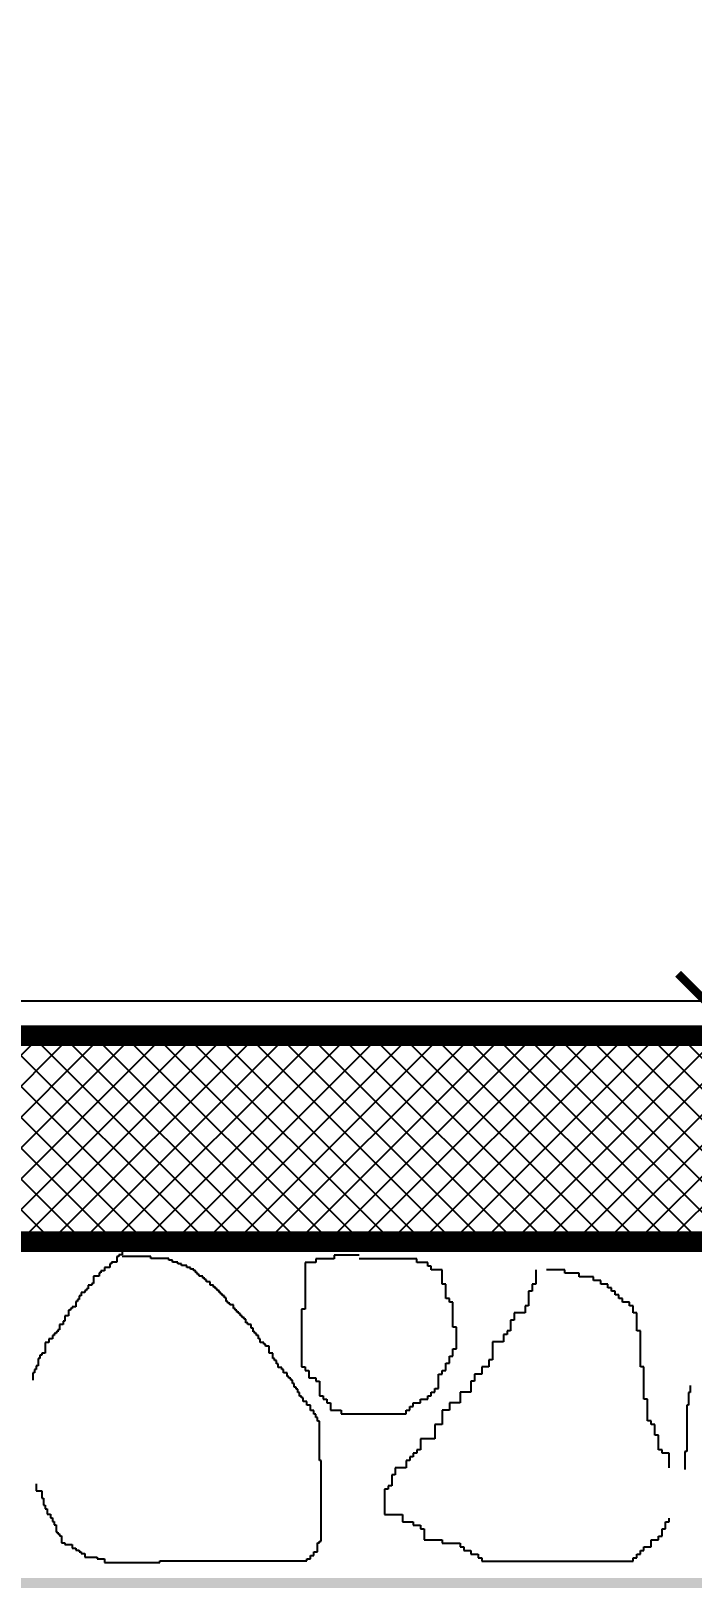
# Model space of a CAD drawing. Extents: x 250879 to 348495, y -51522 to -9360.
# Drawn here: x 291139.8 to 291236, y -50727.1 to -50501.9 of the extents above; entities that cross this region are included whole.
import ezdxf

# ---------------------------------------------------------------- set-up
doc = ezdxf.new("R2010")
doc.units = 0
doc.layers.get('0').update_dxf_attribs({"linetype": 'CONTINUOUS'})
doc.layers.get('DEFPOINTS').update_dxf_attribs({"color": 9, "linetype": 'CONTINUOUS'})
doc.layers.add('AXIS', color=1, linetype='CONTINUOUS')
doc.layers.add('WALL', color=7, linetype='CONTINUOUS')
doc.layers.add('int fram for glaz& landscap obj.', color=252, linetype='CONTINUOUS', lineweight=15)
doc.styles.get("Standard").update_dxf_attribs({"font": 'sanss___.ttf', "height": 15})
doc.dimstyles.new('STANDARD$0', dxfattribs={"dimscale": 0, "dimtxt": 12, "dimasz": 8, "dimexe": 15, "dimexo": 0.0625, "dimgap": 2, "dimtad": 1, "dimdec": 0, "dimzin": 0, "dimdsep": 46, "dimtxsty": 'Standard', "dimblk1": 'ARCHTICK', "dimblk2": 'ARCHTICK', "dimsah": 1, "dimcen": 0.09, "dimdle": 15, "dimclrd": 3, "dimclre": 3, "dimclrt": 3, "dimazin": 0, "dimtfac": 1, "dimtdec": 0, "dimtofl": 0, "dimtmove": 1, "dimatfit": 3, "dimldrblk": 'ARCHTICK', "dimfxl": 1.0455, "dimfxlon": 1, "dimtolj": 1, "dimtzin": 0, "dimarcsym": 0})

# ---------------------------------------------------------------- blocks, each defined once
blk = doc.blocks.new('_ARCHTICK')
at = {"color": 0, "linetype": 'ByBlock', "const_width": 0.15}
blk.add_lwpolyline([(-0.5, -0.5), (0.5, 0.5)], dxfattribs=at)
blk = doc.blocks.new('*D2044')
at = {"layer": 'DEFPOINTS', "color": 0, "linetype": 'Continuous', "transparency": 16777216}
for p in [(291417.79, -49992.17), (291237.99, -50643.17), (291417.79, -50643.17)]:
    blk.add_point(p, dxfattribs=at)
at = {"layer": 'WALL', "color": 3, "linetype": 'Continuous', "lineweight": -2, "transparency": 16777216}
for p, q in [((291237.99, -49977.17), (291237.99, -50658.17)), ((291239.03, -49992.17), (291222.99, -49992.17)), ((291239.03, -50643.17), (291222.99, -50643.17))]:
    blk.add_line(p, q, dxfattribs=at)
at = {"layer": 'WALL', "color": 3, "linetype": 'Continuous', "lineweight": -2, "transparency": 16777216, "xscale": 8, "yscale": 8, "zscale": 8}
for p, rotation in [((291237.99, -49992.17), 90), ((291237.99, -50643.17), 270)]:
    blk.add_blockref('_ARCHTICK', p, dxfattribs=dict(at, rotation=rotation))
at = {"layer": 'WALL', "color": 3, "linetype": 'Continuous', "transparency": 16777216, "insert": (291228.25, -50317.67), "char_height": 15, "attachment_point": 5, "rotation": 90}
blk.add_mtext('\\A1;651', dxfattribs=at)

msp = doc.modelspace()

# ---------------------------------------------------------------- hatches: boundary and pattern name
at = {"layer": 'AXIS'}
h = msp.add_hatch(dxfattribs=at)
h.set_pattern_fill('ANSI37', color=256, style=0)
h.set_pattern_definition([(45, (19207.2062, -24231.1652), (-2.24506403, 2.24506403), []), (135, (19207.2062, -24231.1652), (-2.24506403, -2.24506403), [])])
h.paths.add_polyline_path([(289238.58209, -50648.17295), (289238.58209, -50678.17295), (292232.78876, -50678.17295), (292232.78876, -50648.17295)])
at = {"layer": 'int fram for glaz& landscap obj.'}
h = msp.add_hatch(dxfattribs=at)
h.set_pattern_fill('EARTH', color=256, scale=4, angle=45, style=0)
h.set_pattern_definition([(45, (8319.78, -20351.165), (4e-15, 35.9210245), [25.4, -25.4]), (45, (8313.045, -20344.43), (4e-15, 35.9210245), [25.4, -25.4]), (45, (8306.31, -20337.695), (4e-15, 35.9210245), [25.4, -25.4]), (135, (8306.31, -20333.205), (-35.9210245, 4e-15), [25.4, -25.4]), (135, (8313.045, -20326.47), (-35.9210245, 4e-15), [25.4, -25.4]), (135, (8319.78, -20319.734), (-35.9210245, 4e-15), [25.4, -25.4])])
h.paths.add_polyline_path([(292655.24487, -50112.17295), (292482.95335, -50112.17295), (292482.95335, -50328.17295), (292603.88649, -50328.17295)])
h.paths.add_polyline_path([(292603.88649, -50328.17295), (292482.95335, -50328.17295), (292482.95335, -50648.17295), (292527.8, -50648.17295)])
h.paths.add_polyline_path([(292527.8, -50648.17295), (292482.95335, -50648.17295), (292482.95335, -50727.14584), (292437.50717, -50727.14584), (291817.78876, -50727.14584), (291817.78876, -50776.59637), (292497.26473, -50776.59637)])
h.paths.add_polyline_path([(291817.78876, -50727.14584), (291795.06567, -50727.14584), (291417.78876, -50727.14584), (291417.78876, -50776.59637), (291606.72451, -50776.59637), (291817.78876, -50776.59637)])
h.paths.add_polyline_path([(291417.78876, -50727.14584), (291017.78876, -50727.14584), (291017.78876, -50776.59637), (291417.78876, -50776.59637)])
h.paths.add_polyline_path([(291017.78876, -50727.14584), (290995.06567, -50727.14584), (290617.78876, -50727.14584), (290617.78876, -50776.59637), (290741.25098, -50776.59637), (291017.78876, -50776.59637)])

# ---------------------------------------------------------------- linework, layer by layer
at = {"layer": 'WALL', "linetype": 'Continuous'}
for p, q in [((292217.78876, -50643.17295), (289092.2533, -50643.17295)), ((292217.78876, -50648.17295), (289092.2533, -50648.17295)), ((291152.59055, -50680.35397), (291152.32955, -50680.35397)), ((291152.32955, -50680.35397), (291152.32955, -50681.13538)), ((291153.1116, -50680.0935), (291152.59055, -50680.0935)), ((291152.59055, -50680.0935), (291152.59055, -50680.35397)), ((291153.89365, -50679.57256), (291153.1116, -50679.57256)), ((291153.1116, -50679.57256), (291153.1116, -50680.0935)), ((291157.28285, -50680.35397), (291153.1116, -50680.35397)), ((291154.41565, -50679.3121), (291153.89365, -50679.3121)), ((291153.89365, -50679.3121), (291153.89365, -50679.57256)), ((291157.28285, -50680.61444), (291157.28285, -50680.35397)), ((291159.89, -50680.61444), (291157.28285, -50680.61444)), ((291159.89, -50680.87491), (291159.89, -50680.61444)), ((291183.92338, -50680.68283), (291181.30087, -50680.68283)), ((291181.30087, -50680.68283), (291181.30087, -50681.20717)), ((291187.59565, -50680.15899), (291183.92338, -50680.15899)), ((291183.92338, -50680.15899), (291183.92338, -50680.68283)), ((291195.989, -50680.68283), (291187.59565, -50680.68283)), ((291195.989, -50681.20717), (291195.989, -50680.68283)), ((291149.9834, -50682.69771), (291149.7224, -50682.69771)), ((291149.7224, -50682.69771), (291149.7224, -50683.21865)), ((291150.50445, -50682.43724), (291149.9834, -50682.43724)), ((291149.9834, -50682.43724), (291149.9834, -50682.69771)), ((291151.2865, -50681.91631), (291150.50445, -50681.91631)), ((291150.50445, -50681.91631), (291150.50445, -50682.43724)), ((291151.5475, -50681.39537), (291151.2865, -50681.39537)), ((291151.2865, -50681.39537), (291151.2865, -50681.91631)), ((291152.32955, -50681.13538), (291151.5475, -50681.13538)), ((291151.5475, -50681.13538), (291151.5475, -50681.39537)), ((291160.412, -50680.87491), (291159.89, -50680.87491)), ((291160.412, -50681.13538), (291160.412, -50680.87491)), ((291161.19405, -50681.13538), (291160.412, -50681.13538)), ((291161.19405, -50681.39537), (291161.19405, -50681.13538)), ((291161.7151, -50681.39537), (291161.19405, -50681.39537)), ((291161.7151, -50681.65584), (291161.7151, -50681.39537)), ((291162.49715, -50681.65584), (291161.7151, -50681.65584)), ((291162.49715, -50681.91631), (291162.49715, -50681.65584)), ((291163.01915, -50681.91631), (291162.49715, -50681.91631)), ((291163.01915, -50682.17677), (291163.01915, -50681.91631)), ((291163.5402, -50682.17677), (291163.01915, -50682.17677)), ((291163.5402, -50682.43724), (291163.5402, -50682.17677)), ((291163.8012, -50682.43724), (291163.5402, -50682.43724)), ((291163.8012, -50682.69771), (291163.8012, -50682.43724)), ((291164.06221, -50682.69771), (291163.8012, -50682.69771)), ((291164.06221, -50682.95818), (291164.06221, -50682.69771)), ((291164.32225, -50682.95818), (291164.06221, -50682.95818)), ((291164.32225, -50683.21865), (291164.32225, -50682.95818)), ((291181.30087, -50681.20717), (291179.72622, -50681.20717)), ((291179.72622, -50681.20717), (291179.72622, -50688.01963)), ((291197.5627, -50681.20717), (291195.989, -50681.20717)), ((291197.5627, -50681.73102), (291197.5627, -50681.20717)), ((291198.08758, -50681.73102), (291197.5627, -50681.73102)), ((291198.08758, -50682.25487), (291198.08758, -50681.73102)), ((291199.66128, -50682.25487), (291198.08758, -50682.25487)), ((291199.66128, -50684.35123), (291199.66128, -50682.25487)), ((291213.3006, -50682.25487), (291213.3006, -50684.35123)), ((291217.49776, -50682.25487), (291214.87429, -50682.25487)), ((291217.49776, -50682.7792), (291217.49776, -50682.25487)), ((291219.59634, -50682.7792), (291217.49776, -50682.7792)), ((291219.59634, -50683.30305), (291219.59634, -50682.7792)), ((291148.1583, -50685.04145), (291147.8973, -50685.04145)), ((291147.8973, -50685.04145), (291147.8973, -50685.30192)), ((291148.68031, -50684.521), (291148.1583, -50684.521)), ((291148.1583, -50684.521), (291148.1583, -50685.04145)), ((291148.94035, -50684.26053), (291148.68031, -50684.26053)), ((291148.68031, -50684.26053), (291148.68031, -50684.521)), ((291149.7224, -50683.21865), (291148.94035, -50683.21865)), ((291148.94035, -50683.21865), (291148.94035, -50684.26053)), ((291164.84426, -50683.21865), (291164.32225, -50683.21865)), ((291164.84426, -50683.47912), (291164.84426, -50683.21865)), ((291165.1043, -50683.47912), (291164.84426, -50683.47912)), ((291165.1043, -50683.73959), (291165.1043, -50683.47912)), ((291165.3653, -50683.73959), (291165.1043, -50683.73959)), ((291165.3653, -50684.00006), (291165.3653, -50683.73959)), ((291165.88635, -50684.00006), (291165.3653, -50684.00006)), ((291165.88635, -50684.521), (291165.88635, -50684.00006)), ((291166.40835, -50684.521), (291165.88635, -50684.521)), ((291166.40835, -50684.78098), (291166.40835, -50684.521)), ((291166.66936, -50684.78098), (291166.40835, -50684.78098)), ((291166.66936, -50685.04145), (291166.66936, -50684.78098)), ((291166.9294, -50685.04145), (291166.66936, -50685.04145)), ((291166.9294, -50685.30192), (291166.9294, -50685.04145)), ((291200.18616, -50684.35123), (291199.66128, -50684.35123)), ((291200.18616, -50686.4476), (291200.18616, -50684.35123)), ((291213.3006, -50684.35123), (291212.77667, -50684.35123)), ((291212.77667, -50684.35123), (291212.77667, -50685.39942)), ((291221.69491, -50683.30305), (291219.59634, -50683.30305)), ((291221.69491, -50683.82738), (291221.69491, -50683.30305)), ((291222.74372, -50683.82738), (291221.69491, -50683.82738)), ((291222.74372, -50684.35123), (291222.74372, -50683.82738)), ((291223.79253, -50684.35123), (291222.74372, -50684.35123)), ((291223.79253, -50684.87508), (291223.79253, -50684.35123)), ((291224.31742, -50684.87508), (291223.79253, -50684.87508)), ((291224.31742, -50685.39942), (291224.31742, -50684.87508)), ((291146.5942, -50686.86474), (291146.3332, -50686.86474)), ((291146.3332, -50686.86474), (291146.3332, -50687.64615)), ((291146.85521, -50686.60427), (291146.5942, -50686.60427)), ((291146.5942, -50686.60427), (291146.5942, -50686.86474)), ((291147.11525, -50686.08333), (291146.85521, -50686.08333)), ((291146.85521, -50686.08333), (291146.85521, -50686.60427)), ((291147.63725, -50685.56239), (291147.11525, -50685.56239)), ((291147.11525, -50685.56239), (291147.11525, -50686.08333)), ((291147.8973, -50685.30192), (291147.63725, -50685.30192)), ((291147.63725, -50685.30192), (291147.63725, -50685.56239)), ((291167.1904, -50685.30192), (291166.9294, -50685.30192)), ((291167.1904, -50685.56239), (291167.1904, -50685.30192)), ((291167.45141, -50685.56239), (291167.1904, -50685.56239)), ((291167.45141, -50685.82286), (291167.45141, -50685.56239)), ((291167.71145, -50685.82286), (291167.45141, -50685.82286)), ((291167.71145, -50686.08333), (291167.71145, -50685.82286)), ((291167.97245, -50686.08333), (291167.71145, -50686.08333)), ((291167.97245, -50686.3438), (291167.97245, -50686.08333)), ((291168.23346, -50686.3438), (291167.97245, -50686.3438)), ((291168.23346, -50686.86474), (291168.23346, -50686.3438)), ((291168.4935, -50686.86474), (291168.23346, -50686.86474)), ((291168.4935, -50687.12521), (291168.4935, -50686.86474)), ((291168.7545, -50687.12521), (291168.4935, -50687.12521)), ((291168.7545, -50687.38568), (291168.7545, -50687.12521)), ((291169.27555, -50687.38568), (291168.7545, -50687.38568)), ((291169.27555, -50687.90662), (291169.27555, -50687.38568)), ((291200.71105, -50686.4476), (291200.18616, -50686.4476)), ((291200.71105, -50686.97145), (291200.71105, -50686.4476)), ((291201.23497, -50686.97145), (291200.71105, -50686.97145)), ((291201.23497, -50690.63985), (291201.23497, -50686.97145)), ((291212.25179, -50687.4953), (291211.72691, -50687.4953)), ((291211.72691, -50687.4953), (291211.72691, -50688.54348)), ((291212.77667, -50685.39942), (291212.25179, -50685.39942)), ((291212.25179, -50685.39942), (291212.25179, -50687.4953)), ((291224.8423, -50685.39942), (291224.31742, -50685.39942)), ((291224.8423, -50685.92327), (291224.8423, -50685.39942)), ((291225.36623, -50685.92327), (291224.8423, -50685.92327)), ((291225.36623, -50686.4476), (291225.36623, -50685.92327)), ((291225.89111, -50686.4476), (291225.36623, -50686.4476)), ((291225.89111, -50686.97145), (291225.89111, -50686.4476)), ((291226.94088, -50686.97145), (291225.89111, -50686.97145)), ((291226.94088, -50687.4953), (291226.94088, -50686.97145)), ((291227.46481, -50687.4953), (291226.94088, -50687.4953)), ((291227.46481, -50688.54348), (291227.46481, -50687.4953)), ((291144.7691, -50689.72942), (291144.5081, -50689.72942)), ((291144.5081, -50689.72942), (291144.5081, -50690.25036)), ((291145.29015, -50688.94801), (291144.7691, -50688.94801)), ((291144.7691, -50688.94801), (291144.7691, -50689.72942)), ((291145.55115, -50688.1666), (291145.29015, -50688.1666)), ((291145.29015, -50688.1666), (291145.29015, -50688.94801)), ((291145.81215, -50687.90662), (291145.55115, -50687.90662)), ((291145.55115, -50687.90662), (291145.55115, -50688.1666)), ((291146.3332, -50687.64615), (291145.81215, -50687.64615)), ((291145.81215, -50687.64615), (291145.81215, -50687.90662)), ((291169.53655, -50687.90662), (291169.27555, -50687.90662)), ((291169.53655, -50688.1666), (291169.53655, -50687.90662)), ((291169.79755, -50688.1666), (291169.53655, -50688.1666)), ((291169.79755, -50688.42707), (291169.79755, -50688.1666)), ((291170.05856, -50688.42707), (291169.79755, -50688.42707)), ((291170.05856, -50688.68754), (291170.05856, -50688.42707)), ((291170.3186, -50688.68754), (291170.05856, -50688.68754)), ((291170.3186, -50688.94801), (291170.3186, -50688.68754)), ((291170.5796, -50688.94801), (291170.3186, -50688.94801)), ((291170.5796, -50689.20848), (291170.5796, -50688.94801)), ((291170.84061, -50689.20848), (291170.5796, -50689.20848)), ((291170.84061, -50689.46895), (291170.84061, -50689.20848)), ((291171.10065, -50689.46895), (291170.84061, -50689.46895)), ((291171.10065, -50689.98989), (291171.10065, -50689.46895)), ((291179.72622, -50688.01963), (291179.2023, -50688.01963)), ((291179.2023, -50688.01963), (291179.2023, -50696.40413)), ((291210.15321, -50689.59167), (291209.62833, -50689.59167)), ((291209.62833, -50689.59167), (291209.62833, -50691.1637)), ((291211.72691, -50688.54348), (291210.15321, -50688.54348)), ((291210.15321, -50688.54348), (291210.15321, -50689.59167)), ((291227.98969, -50688.54348), (291227.46481, -50688.54348)), ((291227.98969, -50691.1637), (291227.98969, -50688.54348)), ((291143.205, -50691.81269), (291142.944, -50691.81269)), ((291142.944, -50691.81269), (291142.944, -50692.33363)), ((291143.46601, -50691.55222), (291143.205, -50691.55222)), ((291143.205, -50691.55222), (291143.205, -50691.81269)), ((291143.72605, -50691.29224), (291143.46601, -50691.29224)), ((291143.46601, -50691.29224), (291143.46601, -50691.55222)), ((291143.98705, -50691.03177), (291143.72605, -50691.03177)), ((291143.72605, -50691.03177), (291143.72605, -50691.29224)), ((291144.5081, -50690.25036), (291143.98705, -50690.25036)), ((291143.98705, -50690.25036), (291143.98705, -50691.03177)), ((291171.36165, -50689.98989), (291171.10065, -50689.98989)), ((291171.36165, -50690.25036), (291171.36165, -50689.98989)), ((291171.8827, -50690.25036), (291171.36165, -50690.25036)), ((291171.8827, -50690.7713), (291171.8827, -50690.25036)), ((291172.1437, -50690.7713), (291171.8827, -50690.7713)), ((291172.1437, -50691.29224), (291172.1437, -50690.7713)), ((291172.4047, -50691.29224), (291172.1437, -50691.29224)), ((291172.4047, -50691.55222), (291172.4047, -50691.29224)), ((291172.66571, -50691.55222), (291172.4047, -50691.55222)), ((291172.66571, -50691.81269), (291172.66571, -50691.55222)), ((291172.92575, -50691.81269), (291172.66571, -50691.81269)), ((291172.92575, -50692.33363), (291172.92575, -50691.81269)), ((291201.75986, -50690.63985), (291201.23497, -50690.63985)), ((291201.75986, -50693.78392), (291201.75986, -50690.63985)), ((291209.1044, -50691.68755), (291208.57952, -50691.68755)), ((291208.57952, -50691.68755), (291208.57952, -50692.73573)), ((291209.62833, -50691.1637), (291209.1044, -50691.1637)), ((291209.1044, -50691.1637), (291209.1044, -50691.68755)), ((291228.51457, -50691.1637), (291227.98969, -50691.1637)), ((291228.51457, -50696.40413), (291228.51457, -50691.1637)), ((291142.42295, -50692.85457), (291141.90095, -50692.85457)), ((291141.90095, -50692.85457), (291141.90095, -50694.41738)), ((291142.944, -50692.33363), (291142.42295, -50692.33363)), ((291142.42295, -50692.33363), (291142.42295, -50692.85457)), ((291173.18675, -50692.33363), (291172.92575, -50692.33363)), ((291173.18675, -50692.85457), (291173.18675, -50692.33363)), ((291173.7078, -50692.85457), (291173.18675, -50692.85457)), ((291173.7078, -50693.11504), (291173.7078, -50692.85457)), ((291173.9688, -50693.11504), (291173.7078, -50693.11504)), ((291173.9688, -50693.37551), (291173.9688, -50693.11504)), ((291174.48985, -50693.37551), (291173.9688, -50693.37551)), ((291174.48985, -50694.41738), (291174.48985, -50693.37551)), ((291201.23497, -50694.8321), (291201.23497, -50693.78392)), ((291201.23497, -50693.78392), (291201.75986, -50693.78392)), ((291208.57952, -50692.73573), (291207.00582, -50692.73573)), ((291207.00582, -50692.73573), (291207.00582, -50695.35595)), ((291140.85886, -50696.24019), (291140.59785, -50696.24019)), ((291140.59785, -50696.24019), (291140.59785, -50696.76113)), ((291141.1189, -50695.19831), (291140.85886, -50695.19831)), ((291140.85886, -50695.19831), (291140.85886, -50696.24019)), ((291141.3799, -50694.67785), (291141.1189, -50694.67785)), ((291141.1189, -50694.67785), (291141.1189, -50695.19831)), ((291141.90095, -50694.41738), (291141.3799, -50694.41738)), ((291141.3799, -50694.41738), (291141.3799, -50694.67785)), ((291175.01185, -50694.41738), (291174.48985, -50694.41738)), ((291175.01185, -50695.19831), (291175.01185, -50694.41738)), ((291175.2719, -50695.19831), (291175.01185, -50695.19831)), ((291175.2719, -50695.45878), (291175.2719, -50695.19831)), ((291175.5329, -50695.45878), (291175.2719, -50695.45878)), ((291175.5329, -50695.97972), (291175.5329, -50695.45878)), ((291175.7939, -50695.97972), (291175.5329, -50695.97972)), ((291175.7939, -50696.50066), (291175.7939, -50695.97972)), ((291176.31495, -50696.50066), (291175.7939, -50696.50066)), ((291176.31495, -50696.76113), (291176.31495, -50696.50066)), ((291179.2023, -50696.40413), (291179.72622, -50696.40413)), ((291179.72622, -50696.40413), (291179.72622, -50696.92798)), ((291200.18616, -50696.92798), (291200.18616, -50695.8798)), ((291200.18616, -50695.8798), (291200.71105, -50695.8798)), ((291200.71105, -50695.8798), (291200.71105, -50694.8321)), ((291200.71105, -50694.8321), (291201.23497, -50694.8321)), ((291206.48094, -50696.40413), (291205.43213, -50696.40413)), ((291205.43213, -50696.40413), (291205.43213, -50697.45231)), ((291207.00582, -50695.35595), (291206.48094, -50695.35595)), ((291206.48094, -50695.35595), (291206.48094, -50696.40413)), ((291229.0385, -50696.40413), (291228.51457, -50696.40413)), ((291229.0385, -50701.12023), (291229.0385, -50696.40413)), ((291140.33685, -50697.28206), (291140.07681, -50697.28206)), ((291140.07681, -50697.28206), (291140.07681, -50698.32346)), ((291140.59785, -50696.76113), (291140.33685, -50696.76113)), ((291140.33685, -50696.76113), (291140.33685, -50697.28206)), ((291176.57595, -50696.76113), (291176.31495, -50696.76113)), ((291176.57595, -50697.28206), (291176.57595, -50696.76113)), ((291177.097, -50697.28206), (291176.57595, -50697.28206)), ((291177.097, -50697.803), (291177.097, -50697.28206)), ((291177.358, -50697.803), (291177.097, -50697.803)), ((291177.358, -50698.06299), (291177.358, -50697.803)), ((291177.61901, -50698.06299), (291177.358, -50698.06299)), ((291177.61901, -50698.32346), (291177.61901, -50698.06299)), ((291177.87905, -50698.32346), (291177.61901, -50698.32346)), ((291177.87905, -50698.8444), (291177.87905, -50698.32346)), ((291179.72622, -50696.92798), (291180.2511, -50696.92798)), ((291180.2511, -50696.92798), (291180.2511, -50697.97616)), ((291180.2511, -50697.97616), (291181.30087, -50697.97616)), ((291181.30087, -50697.97616), (291181.30087, -50698.50001)), ((291181.30087, -50698.50001), (291181.8248, -50698.50001)), ((291181.8248, -50698.50001), (291181.8248, -50700.59638)), ((291199.13639, -50699.5482), (291199.13639, -50697.45231)), ((291199.13639, -50697.45231), (291199.66128, -50697.45231)), ((291199.66128, -50697.45231), (291199.66128, -50696.92798)), ((291199.66128, -50696.92798), (291200.18616, -50696.92798)), ((291204.38236, -50698.50001), (291203.85843, -50698.50001)), ((291203.85843, -50698.50001), (291203.85843, -50700.07253)), ((291205.43213, -50697.45231), (291204.38236, -50697.45231)), ((291204.38236, -50697.45231), (291204.38236, -50698.50001)), ((291178.14005, -50698.8444), (291177.87905, -50698.8444)), ((291178.14005, -50699.36533), (291178.14005, -50698.8444)), ((291178.40105, -50699.36533), (291178.14005, -50699.36533)), ((291178.40105, -50699.6258), (291178.40105, -50699.36533)), ((291178.66206, -50699.6258), (291178.40105, -50699.6258)), ((291178.66206, -50700.14674), (291178.66206, -50699.6258)), ((291178.9221, -50700.14674), (291178.66206, -50700.14674)), ((291178.9221, -50700.66768), (291178.9221, -50700.14674)), ((291179.1831, -50700.66768), (291178.9221, -50700.66768)), ((291179.1831, -50700.92815), (291179.1831, -50700.66768)), ((291179.44411, -50700.92815), (291179.1831, -50700.92815)), ((291179.44411, -50701.44861), (291179.44411, -50700.92815)), ((291181.8248, -50700.59638), (291182.34968, -50700.59638)), ((291182.34968, -50700.59638), (291182.34968, -50701.12023)), ((291197.5627, -50701.12023), (291197.5627, -50700.59638)), ((291197.5627, -50700.59638), (291198.08758, -50700.59638)), ((291198.08758, -50700.59638), (291198.08758, -50700.07253)), ((291198.08758, -50700.07253), (291198.61247, -50700.07253)), ((291198.61247, -50700.07253), (291198.61247, -50699.5482)), ((291198.61247, -50699.5482), (291199.13639, -50699.5482)), ((291203.85843, -50700.07253), (291202.28474, -50700.07253)), ((291202.28474, -50700.07253), (291202.28474, -50701.64456)), ((291235.77422, -50700.14674), (291235.51418, -50700.14674)), ((291235.51418, -50700.14674), (291235.51418, -50701.96954)), ((291235.77422, -50699.10487), (291235.77422, -50700.14674)), ((291179.96515, -50701.44861), (291179.44411, -50701.44861)), ((291179.96515, -50701.96954), (291179.96515, -50701.44861)), ((291180.4862, -50701.96954), (291179.96515, -50701.96954)), ((291180.4862, -50702.75095), (291180.4862, -50701.96954)), ((291181.0082, -50702.75095), (291180.4862, -50702.75095)), ((291181.0082, -50703.27189), (291181.0082, -50702.75095)), ((291181.26825, -50703.27189), (291181.0082, -50703.27189)), ((291181.26825, -50703.79283), (291181.26825, -50703.27189)), ((291182.34968, -50701.12023), (291182.87457, -50701.12023)), ((291182.87457, -50701.12023), (291182.87457, -50701.64456)), ((291182.87457, -50701.64456), (291183.39849, -50701.64456)), ((291183.39849, -50701.64456), (291183.39849, -50702.69226)), ((291183.39849, -50702.69226), (291184.97315, -50702.69226)), ((291184.97315, -50702.69226), (291184.97315, -50703.2166)), ((291184.97315, -50703.2166), (291194.41531, -50703.2166)), ((291194.41531, -50703.2166), (291194.41531, -50702.69226)), ((291194.41531, -50702.69226), (291194.9402, -50702.69226)), ((291194.9402, -50702.69226), (291194.9402, -50702.16841)), ((291194.9402, -50702.16841), (291195.46508, -50702.16841)), ((291195.46508, -50702.16841), (291195.46508, -50701.64456)), ((291195.46508, -50701.64456), (291196.51389, -50701.64456)), ((291196.51389, -50701.64456), (291196.51389, -50701.12023)), ((291196.51389, -50701.12023), (291197.5627, -50701.12023)), ((291200.71105, -50702.69226), (291199.66128, -50702.69226)), ((291199.66128, -50702.69226), (291199.66128, -50704.78863)), ((291202.28474, -50701.64456), (291200.71105, -50701.64456)), ((291200.71105, -50701.64456), (291200.71105, -50702.69226)), ((291229.56338, -50701.12023), (291229.0385, -50701.12023)), ((291229.56338, -50704.26478), (291229.56338, -50701.12023)), ((291235.51418, -50701.96954), (291235.25317, -50701.96954)), ((291235.25317, -50701.96954), (291235.25317, -50708.74078)), ((291181.52925, -50703.79283), (291181.26825, -50703.79283)), ((291181.52925, -50704.31377), (291181.52925, -50703.79283)), ((291181.79025, -50704.31377), (291181.52925, -50704.31377)), ((291181.79025, -50710.04313), (291181.79025, -50704.31377)), ((291199.66128, -50704.78863), (291198.61247, -50704.78863)), ((291198.61247, -50704.78863), (291198.61247, -50706.885)), ((291230.08827, -50704.26478), (291229.56338, -50704.26478)), ((291230.08827, -50704.78863), (291230.08827, -50704.26478)), ((291230.61219, -50704.78863), (291230.08827, -50704.78863)), ((291230.61219, -50706.36066), (291230.61219, -50704.78863)), ((291198.61247, -50706.885), (291196.51389, -50706.885)), ((291196.51389, -50706.885), (291196.51389, -50708.45703)), ((291231.13708, -50706.36066), (291230.61219, -50706.36066)), ((291231.13708, -50708.45703), (291231.13708, -50706.36066)), ((291182.05126, -50710.04313), (291181.79025, -50710.04313)), ((291182.05126, -50721.76231), (291182.05126, -50710.04313)), ((291194.9402, -50710.02906), (291194.41531, -50710.02906)), ((291194.41531, -50710.02906), (291194.41531, -50711.07725)), ((291195.46508, -50709.50473), (291194.9402, -50709.50473)), ((291194.9402, -50709.50473), (291194.9402, -50710.02906)), ((291195.989, -50708.98088), (291195.46508, -50708.98088)), ((291195.46508, -50708.98088), (291195.46508, -50709.50473)), ((291196.51389, -50708.45703), (291195.989, -50708.45703)), ((291195.989, -50708.45703), (291195.989, -50708.98088)), ((291231.66196, -50708.45703), (291231.13708, -50708.45703)), ((291231.66196, -50708.98088), (291231.66196, -50708.45703)), ((291232.71077, -50708.98088), (291231.66196, -50708.98088)), ((291232.71077, -50711.07725), (291232.71077, -50708.98088)), ((291235.25317, -50708.74078), (291234.99217, -50708.74078)), ((291234.99217, -50708.74078), (291234.99217, -50711.34548)), ((291192.84162, -50712.12494), (291192.31673, -50712.12494)), ((291192.31673, -50712.12494), (291192.31673, -50713.69746)), ((291194.41531, -50711.07725), (291192.84162, -50711.07725)), ((291192.84162, -50711.07725), (291192.84162, -50712.12494)), ((291140.59785, -50713.42875), (291140.59785, -50714.47062)), ((291140.59785, -50714.47062), (291141.3799, -50714.47062)), ((291141.3799, -50714.47062), (291141.3799, -50715.51202)), ((291191.79281, -50714.22131), (291191.26792, -50714.22131)), ((291191.26792, -50714.22131), (291191.26792, -50717.88971)), ((291192.31673, -50713.69746), (291191.79281, -50713.69746)), ((291191.79281, -50713.69746), (291191.79281, -50714.22131)), ((291141.3799, -50715.51202), (291141.6409, -50715.51202)), ((291141.6409, -50715.51202), (291141.6409, -50716.55389)), ((291141.6409, -50716.55389), (291141.90095, -50716.55389)), ((291141.90095, -50716.55389), (291141.90095, -50717.07483)), ((291141.90095, -50717.07483), (291142.16195, -50717.07483)), ((291142.16195, -50717.07483), (291142.16195, -50717.85624)), ((291142.16195, -50717.85624), (291142.68396, -50717.85624)), ((291142.68396, -50717.85624), (291142.68396, -50718.3767)), ((291142.68396, -50718.3767), (291142.944, -50718.3767)), ((291142.944, -50718.3767), (291142.944, -50718.89764)), ((291142.944, -50718.89764), (291143.205, -50718.89764)), ((291143.205, -50718.89764), (291143.205, -50719.41857)), ((291191.26792, -50717.88971), (291193.89043, -50717.88971)), ((291193.89043, -50717.88971), (291193.89043, -50718.93741)), ((291193.89043, -50718.93741), (291195.46508, -50718.93741)), ((291195.46508, -50718.93741), (291195.46508, -50719.46174)), ((291232.18685, -50719.98559), (291232.18685, -50718.93741)), ((291232.18685, -50718.93741), (291232.71077, -50718.93741)), ((291232.71077, -50718.93741), (291232.71077, -50718.41356)), ((291143.205, -50719.41857), (291143.46601, -50719.41857)), ((291143.46601, -50719.41857), (291143.46601, -50720.46045)), ((291143.46601, -50720.46045), (291143.72605, -50720.46045)), ((291143.72605, -50720.46045), (291143.72605, -50720.72092)), ((291143.72605, -50720.72092), (291143.98705, -50720.72092)), ((291143.98705, -50720.72092), (291143.98705, -50720.98139)), ((291143.98705, -50720.98139), (291144.24805, -50720.98139)), ((291144.24805, -50720.98139), (291144.24805, -50722.02278)), ((291195.46508, -50719.46174), (291196.51389, -50719.46174)), ((291196.51389, -50719.46174), (291196.51389, -50719.98559)), ((291196.51389, -50719.98559), (291197.03877, -50719.98559)), ((291197.03877, -50719.98559), (291197.03877, -50721.55763)), ((291231.13708, -50721.55763), (291231.13708, -50721.03378)), ((291231.13708, -50721.03378), (291231.66196, -50721.03378)), ((291231.66196, -50721.03378), (291231.66196, -50719.98559)), ((291231.66196, -50719.98559), (291232.18685, -50719.98559)), ((291144.24805, -50722.02278), (291144.7691, -50722.02278)), ((291144.7691, -50722.02278), (291144.7691, -50722.28325)), ((291144.7691, -50722.28325), (291145.81215, -50722.28325)), ((291145.81215, -50722.28325), (291145.81215, -50722.80419)), ((291145.81215, -50722.80419), (291146.3332, -50722.80419)), ((291146.3332, -50722.80419), (291146.3332, -50723.06466)), ((291146.3332, -50723.06466), (291146.85521, -50723.06466)), ((291146.85521, -50723.06466), (291146.85521, -50723.32513)), ((291146.85521, -50723.32513), (291147.11525, -50723.32513)), ((291147.11525, -50723.32513), (291147.11525, -50723.5856)), ((291181.0082, -50723.84607), (291181.0082, -50723.32513)), ((291181.0082, -50723.32513), (291181.52925, -50723.32513)), ((291181.52925, -50723.32513), (291181.52925, -50722.02278)), ((291181.52925, -50722.02278), (291181.79025, -50722.02278)), ((291181.79025, -50722.02278), (291181.79025, -50721.76231)), ((291181.79025, -50721.76231), (291182.05126, -50721.76231)), ((291197.03877, -50721.55763), (291199.66128, -50721.55763)), ((291199.66128, -50721.55763), (291199.66128, -50722.08196)), ((291199.66128, -50722.08196), (291202.28474, -50722.08196)), ((291202.28474, -50722.08196), (291202.28474, -50722.60581)), ((291202.28474, -50722.60581), (291202.80867, -50722.60581)), ((291202.80867, -50722.60581), (291202.80867, -50723.12966)), ((291202.80867, -50723.12966), (291203.85843, -50723.12966)), ((291203.85843, -50723.12966), (291203.85843, -50723.65399)), ((291228.51457, -50723.65399), (291228.51457, -50723.12966)), ((291228.51457, -50723.12966), (291229.0385, -50723.12966)), ((291229.0385, -50723.12966), (291229.0385, -50722.60581)), ((291229.0385, -50722.60581), (291230.08827, -50722.60581)), ((291230.08827, -50722.60581), (291230.08827, -50721.55763)), ((291230.08827, -50721.55763), (291231.13708, -50721.55763)), ((291147.11525, -50723.5856), (291147.63725, -50723.5856)), ((291147.63725, -50723.5856), (291147.63725, -50724.10654)), ((291147.63725, -50724.10654), (291149.46236, -50724.10654)), ((291149.46236, -50724.10654), (291149.46236, -50724.36701)), ((291149.46236, -50724.36701), (291150.50445, -50724.36701)), ((291150.50445, -50724.36701), (291150.50445, -50724.88746)), ((291150.50445, -50724.88746), (291158.5869, -50724.88746)), ((291158.5869, -50724.88746), (291158.5869, -50724.62748)), ((291158.5869, -50724.62748), (291179.96515, -50724.62748)), ((291179.96515, -50724.62748), (291179.96515, -50724.36701)), ((291179.96515, -50724.36701), (291180.4862, -50724.36701)), ((291180.4862, -50724.36701), (291180.4862, -50723.84607)), ((291180.4862, -50723.84607), (291181.0082, -50723.84607)), ((291203.85843, -50723.65399), (291204.90724, -50723.65399)), ((291204.90724, -50723.65399), (291204.90724, -50724.17784)), ((291204.90724, -50724.17784), (291205.43213, -50724.17784)), ((291205.43213, -50724.17784), (291205.43213, -50724.70218)), ((291205.43213, -50724.70218), (291227.46481, -50724.70218)), ((291227.46481, -50724.70218), (291227.46481, -50724.17784)), ((291227.46481, -50724.17784), (291227.98969, -50724.17784)), ((291227.98969, -50724.17784), (291227.98969, -50723.65399)), ((291227.98969, -50723.65399), (291228.51457, -50723.65399))]:
    msp.add_line(p, q, dxfattribs=at)
at = {"layer": 'WALL', "linetype": 'Continuous', "const_width": 3}
for points in [[(289079.43967, -50092.17295), (289072.2533, -50096.17295), (289072.2533, -50678.17295), (292232.78876, -50678.17295), (292232.78876, -50648.17295)], [(289079.43967, -50108.17295), (289072.2533, -50112.17295), (289072.2533, -50678.17295), (292232.78876, -50678.17295), (292232.78876, -50648.17295)], [(292232.78876, -50648.17295), (289072.2533, -50648.17295)], [(292232.78876, -50648.17295), (289072.2533, -50648.17295)]]:
    msp.add_lwpolyline(points, dxfattribs=at)
at = {"layer": 'WALL', "linetype": 'Continuous'}
msp.add_lwpolyline([(289189.34358, -50678.17295), (292232.78876, -50678.17295), (292232.78876, -50648.17295), (289072.2533, -50648.17295)], dxfattribs=at)

# ---------------------------------------------------------------- dimensions: what is measured, and where the dimension line sits
dim = msp.add_linear_dim(base=(291237.98576, -50643.17295), p1=(291417.78876, -49992.17295), p2=(291417.78876, -50643.17295), angle=90, dimstyle='STANDARD$0', override={"dimscale": 1}, dxfattribs=at)
dim.commit()
dim.dimension.update_dxf_attribs({"geometry": '*D2044', "text_midpoint": (291228.24913, -50317.67295)})

doc.saveas('drawing.dxf')
